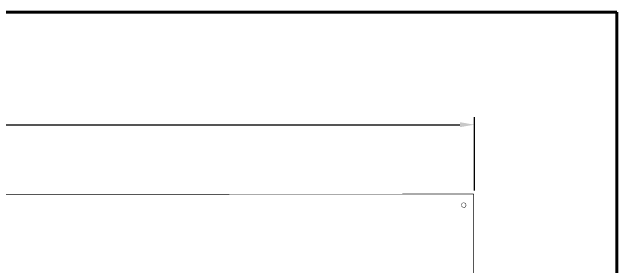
# Paper-space layout 'Лист1' of a CAD drawing. Header units: millimetres. Extents: x 20 to 579, y 6 to 381.
# Drawn here: x 476.6 to 579.2, y 337.8 to 381 of the extents above; entities that cross this region are included whole.
import ezdxf

# ---------------------------------------------------------------- set-up
doc = ezdxf.new("R2010")
doc.units = ezdxf.units.MM
doc.layers.add('DrillDrawing', color=1, linetype='Continuous')
doc.layers.add('Mechanical15', color=56, linetype='Continuous')
doc.layers.add('СхемаЕлПринц', color=7, linetype='Continuous', lineweight=50, true_color=0x000000)
doc.styles.get("Standard").update_dxf_attribs({"font": 'arial.ttf'})
doc.dimstyles.new('ISO-25', dxfattribs={"dimtxt": 2.5, "dimasz": 2.5, "dimexe": 1.25, "dimexo": 0.625, "dimtad": 1, "dimtxsty": 'Standard', "dimcen": 2.5, "dimadec": 0, "dimazin": 0, "dimtfac": 1, "dimtmove": 0, "dimatfit": 3, "dimfxl": 1, "dimarcsym": 0})

# ---------------------------------------------------------------- blocks, each defined once
blk = doc.blocks.new('*D6')
at = {"color": 0, "lineweight": -2, "transparency": 16777216}
for p, q in [((385.02, 350.71), (385.02, 363.11)), ((555.02, 350.79), (555.02, 363.19)), ((387.52, 361.86), (552.52, 361.94))]:
    blk.add_line(p, q, dxfattribs=at)
at = {"color": 0, "transparency": 16777216}
for points in [[(387.52, 362.28), (387.52, 361.45), (385.02, 361.86)], [(552.52, 362.36), (552.52, 361.52), (555.02, 361.94)]]:
    blk.add_solid(points, dxfattribs=at)
at = {"layer": 'Defpoints', "color": 0, "transparency": 16777216}
for p in [(555.02, 361.94), (385.02, 350.09), (555.02, 350.17)]:
    blk.add_point(p, dxfattribs=at)
at = {"color": 0, "transparency": 16777216, "insert": (470.02, 363.8), "char_height": 2.5, "attachment_point": 5, "rotation": 0.0264}
blk.add_mtext('170', dxfattribs=at)

psp = doc.layouts.new('Лист1')

# ---------------------------------------------------------------- linework, layer by layer
at = {"layer": 'DrillDrawing'}
for points, const_width in [([(552.788, 348.291, -1), (553.561, 348.291, -1)], 0.0773), ([(553.581, 348.291, -1), (553.542, 348.291, -1)], 0.0387)]:
    psp.add_lwpolyline(points, format="xyb", close=True, dxfattribs=dict(at, const_width=const_width))
at = {"layer": 'Mechanical15', "const_width": 0.1}
for points in [[(384.973, 350.088), (554.866, 350.164)], [(554.878, 245.021), (554.866, 350.166)]]:
    psp.add_lwpolyline(points, dxfattribs=at)
at = {"layer": 'СхемаЕлПринц'}
for p, q in [((579.152, 381.047), (19.887, 381.047)), ((579.123, 5.634), (579.123, 381.047))]:
    psp.add_line(p, q, dxfattribs=at)

# ---------------------------------------------------------------- dimensions: what is measured, and where the dimension line sits
dim = psp.add_aligned_dim(p1=(385.022, 350.088), p2=(555.022, 350.166), distance=11.775, dimstyle='ISO-25')
dim.commit()
dim.dimension.update_dxf_attribs({"geometry": '*D6', "text_midpoint": (470.016, 363.804)})

doc.saveas('drawing.dxf')
